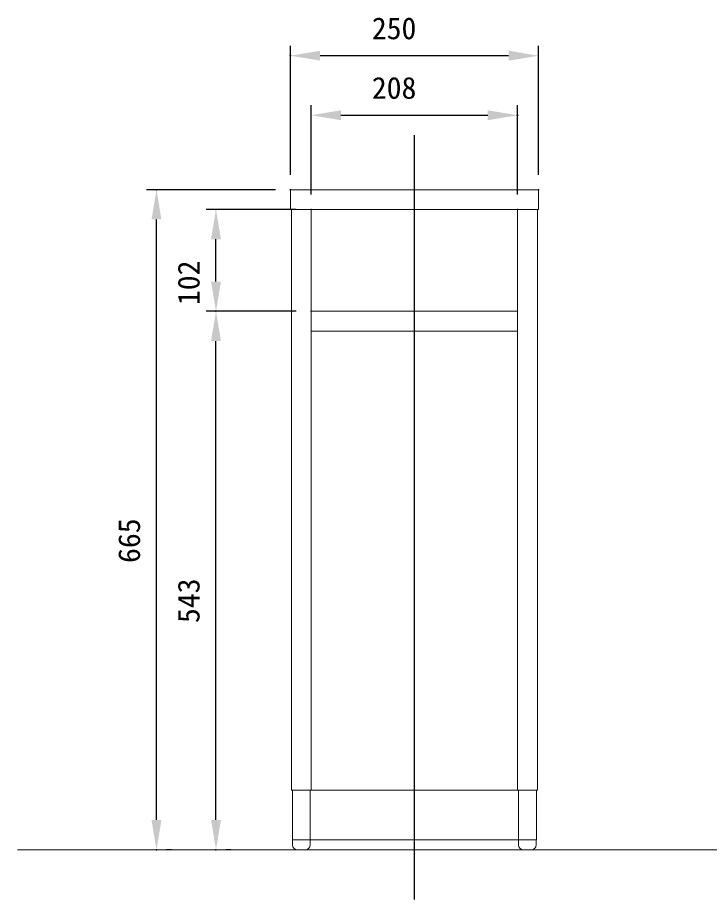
# Model space of a CAD drawing. Units: millimetres, scale not verified. Extents: x -203 to 203, y -143 to 143.
# Drawn here: x -122 to -52.3, y -89 to -0.2 of the extents above; entities that cross this region are included whole.
import ezdxf
from ezdxf.enums import TextEntityAlignment as Align

# ---------------------------------------------------------------- set-up
doc = ezdxf.new("R2010")
doc.units = ezdxf.units.MM
doc.header["$LTSCALE"] = 0.25
doc.header["$PDMODE"] = 32
doc.header["$PDSIZE"] = 0.05
for name, color, linetype, lineweight in [('0-6_DIMENSION_LINES$02_DIMENSI', 7, 'Continuous', 25), ('0-9_DIMENSION_LINES$01_CENTER_', 7, 'Continuous', 25), ('0-A_DIMENSION_LINES$03_LINES', 7, 'Continuous', 18)]:
    doc.layers.add(name, color=color, linetype=linetype, lineweight=lineweight)
doc.layers.add('0-8_DEFPOINTS', color=7, linetype='Continuous')
doc.styles.add('ＭＳ ゴシック', font='')
doc.styles.get('ＭＳ ゴシック').set_extended_font_data('MS Gothic')

# ---------------------------------------------------------------- blocks, each defined once
blk = doc.blocks.new('D5')
at = {"layer": '0-6_DIMENSION_LINES$02_DIMENSI'}
for p, q in [((115.5, 132.5), (115.5, 145.5)), ((140.5, 132.5), (140.5, 145.5)), ((137.5002, 144.5), (118.4998, 144.5))]:
    blk.add_line(p, q, dxfattribs=at)
for points in [[(118.4998, 145), (118.4998, 144), (115.5, 144.5)], [(137.5002, 144), (137.5002, 145), (140.5, 144.5)]]:
    blk.add_solid(points, dxfattribs=at)
at = {"layer": '0-8_DEFPOINTS'}
for p in [(115.5, 144.5), (115.5, 131), (140.5, 131)]:
    blk.add_point(p, dxfattribs=at)
at = {"layer": '0-6_DIMENSION_LINES$02_DIMENSI', "style": 'ＭＳ ゴシック'}
blk.add_text('250', height=2.199, dxfattribs=at).set_placement((123.7143, 145.5), align=Align.BOTTOM_LEFT)
blk = doc.blocks.new('D6')
at = {"layer": '0-6_DIMENSION_LINES$02_DIMENSI'}
for p, q in [((117.6, 130.5), (117.6, 139.5)), ((138.4, 130.5), (138.4, 139.5)), ((120.5998, 138.5), (135.4002, 138.5))]:
    blk.add_line(p, q, dxfattribs=at)
for points in [[(120.5998, 139), (120.5998, 138), (117.6, 138.5)], [(135.4002, 138), (135.4002, 139), (138.4, 138.5)]]:
    blk.add_solid(points, dxfattribs=at)
at = {"layer": '0-8_DEFPOINTS'}
for p in [(138.4, 138.5), (117.6, 129), (138.4, 129)]:
    blk.add_point(p, dxfattribs=at)
at = {"layer": '0-6_DIMENSION_LINES$02_DIMENSI', "style": 'ＭＳ ゴシック'}
blk.add_text('208', height=2.199, dxfattribs=at).set_placement((123.7143, 139.5), align=Align.BOTTOM_LEFT)
blk = doc.blocks.new('D7')
at = {"layer": '0-6_DIMENSION_LINES$02_DIMENSI'}
for p, q in [((116.1, 129), (107, 129)), ((108, 121.7498), (108, 126.0002)), ((116.1, 118.75), (107, 118.75))]:
    blk.add_line(p, q, dxfattribs=at)
for points in [[(108.5, 126.0002), (107.5, 126.0002), (108, 129)], [(107.5, 121.7498), (108.5, 121.7498), (108, 118.75)]]:
    blk.add_solid(points, dxfattribs=at)
at = {"layer": '0-8_DEFPOINTS'}
for p in [(108, 129), (117.6, 129), (117.6, 118.75)]:
    blk.add_point(p, dxfattribs=at)
at = {"layer": '0-6_DIMENSION_LINES$02_DIMENSI', "style": 'ＭＳ ゴシック'}
blk.add_text('102', height=2.199, rotation=90, dxfattribs=at).set_placement((107, 119.375), align=Align.BOTTOM_LEFT)
blk = doc.blocks.new('D8')
at = {"layer": '0-6_DIMENSION_LINES$02_DIMENSI'}
for p, q in [((114, 131), (101, 131)), ((102, 67.4998), (102, 128.0002)), ((103.5, 64.5), (103, 64.5))]:
    blk.add_line(p, q, dxfattribs=at)
for points in [[(102.5, 128.0002), (101.5, 128.0002), (102, 131)], [(101.5, 67.4998), (102.5, 67.4998), (102, 64.5)]]:
    blk.add_solid(points, dxfattribs=at)
at = {"layer": '0-8_DEFPOINTS'}
for p in [(102, 131), (115.5, 131), (102, 64.5)]:
    blk.add_point(p, dxfattribs=at)
at = {"layer": '0-6_DIMENSION_LINES$02_DIMENSI', "style": 'ＭＳ ゴシック'}
blk.add_text('665', height=2.199, rotation=90, dxfattribs=at).set_placement((101, 93.3929), align=Align.BOTTOM_LEFT)
blk = doc.blocks.new('D9')
at = {"layer": '0-6_DIMENSION_LINES$02_DIMENSI'}
for p, q in [((116.1, 118.75), (107, 118.75)), ((108, 67.4998), (108, 115.7502)), ((109.5, 64.5), (109, 64.5))]:
    blk.add_line(p, q, dxfattribs=at)
for points in [[(108.5, 115.7502), (107.5, 115.7502), (108, 118.75)], [(107.5, 67.4998), (108.5, 67.4998), (108, 64.5)]]:
    blk.add_solid(points, dxfattribs=at)
at = {"layer": '0-8_DEFPOINTS'}
for p in [(108, 118.75), (117.6, 118.75), (108, 64.5)]:
    blk.add_point(p, dxfattribs=at)
at = {"layer": '0-6_DIMENSION_LINES$02_DIMENSI', "style": 'ＭＳ ゴシック'}
blk.add_text('543', height=2.199, rotation=90, dxfattribs=at).set_placement((107, 87.3393), align=Align.BOTTOM_LEFT)

msp = doc.modelspace()

# ---------------------------------------------------------------- linework, layer by layer
at = {"layer": '0-9_DIMENSION_LINES$01_CENTER_'}
msp.add_line((-82, -89), (-82, -12), dxfattribs=at)
at = {"layer": '0-A_DIMENSION_LINES$03_LINES'}
for p, q in [((-94.5, -19.5), (-94.5, -17.5)), ((-94.5, -17.5), (-69.5, -17.5)), ((-69.5, -17.5), (-69.5, -19.5)), ((-69.5, -19.5), (-94.5, -19.5)), ((-94.4, -78), (-94.4, -19.5)), ((-94.4, -19.5), (-69.6, -19.5)), ((-94.4, -19.5), (-92.4, -19.5)), ((-94.4, -78), (-94.4, -19.5)), ((-92.4, -19.5), (-92.4, -78)), ((-71.6, -19.5), (-69.6, -19.5)), ((-71.6, -78), (-71.6, -19.5)), ((-69.6, -19.5), (-69.6, -78)), ((-69.6, -19.5), (-69.6, -78)), ((-92.4, -31.75), (-92.4, -29.75)), ((-92.4, -29.75), (-71.6, -29.75)), ((-71.6, -29.75), (-71.6, -31.75)), ((-71.6, -31.75), (-92.4, -31.75)), ((-69.6, -78), (-94.4, -78)), ((-92.4, -78), (-94.4, -78)), ((-94.3, -78), (-92.5, -78)), ((-94.3, -83), (-94.3, -78)), ((-92.5, -78), (-92.5, -83)), ((-69.6, -78), (-71.6, -78)), ((-71.5, -78), (-69.7, -78)), ((-71.5, -83), (-71.5, -78)), ((-69.7, -78), (-69.7, -83)), ((-94.3, -83.5), (-94.3, -83)), ((-94.3, -83), (-92.5, -83)), ((-92.5, -83), (-94.3, -83)), ((-71.5, -83), (-92.5, -83)), ((-92.5, -83), (-92.5, -83.5)), ((-71.5132, -83), (-71.5132, -83.5)), ((-69.7132, -83), (-71.5132, -83)), ((-69.7, -83), (-71.5, -83)), ((-69.7132, -83.5), (-69.7132, -83)), ((-122, -84), (78, -84)), ((-93, -84), (-93.8, -84)), ((-71.0132, -84), (-70.2132, -84))]:
    msp.add_line(p, q, dxfattribs=at)
for centre, start, end in [((-93.8, -83.5), 180, 270), ((-93, -83.5), 270, 0), ((-71.0132, -83.5), 180, 270), ((-70.2132, -83.5), 270, 0)]:
    msp.add_arc(centre, 0.5, start, end, dxfattribs=at)

# ---------------------------------------------------------------- block references
at = {"layer": '0-6_DIMENSION_LINES$02_DIMENSI'}
for name in ['D5', 'D6', 'D8', 'D7', 'D9']:
    msp.add_blockref(name, (-210, -148.5), dxfattribs=at)

doc.saveas('drawing.dxf')
